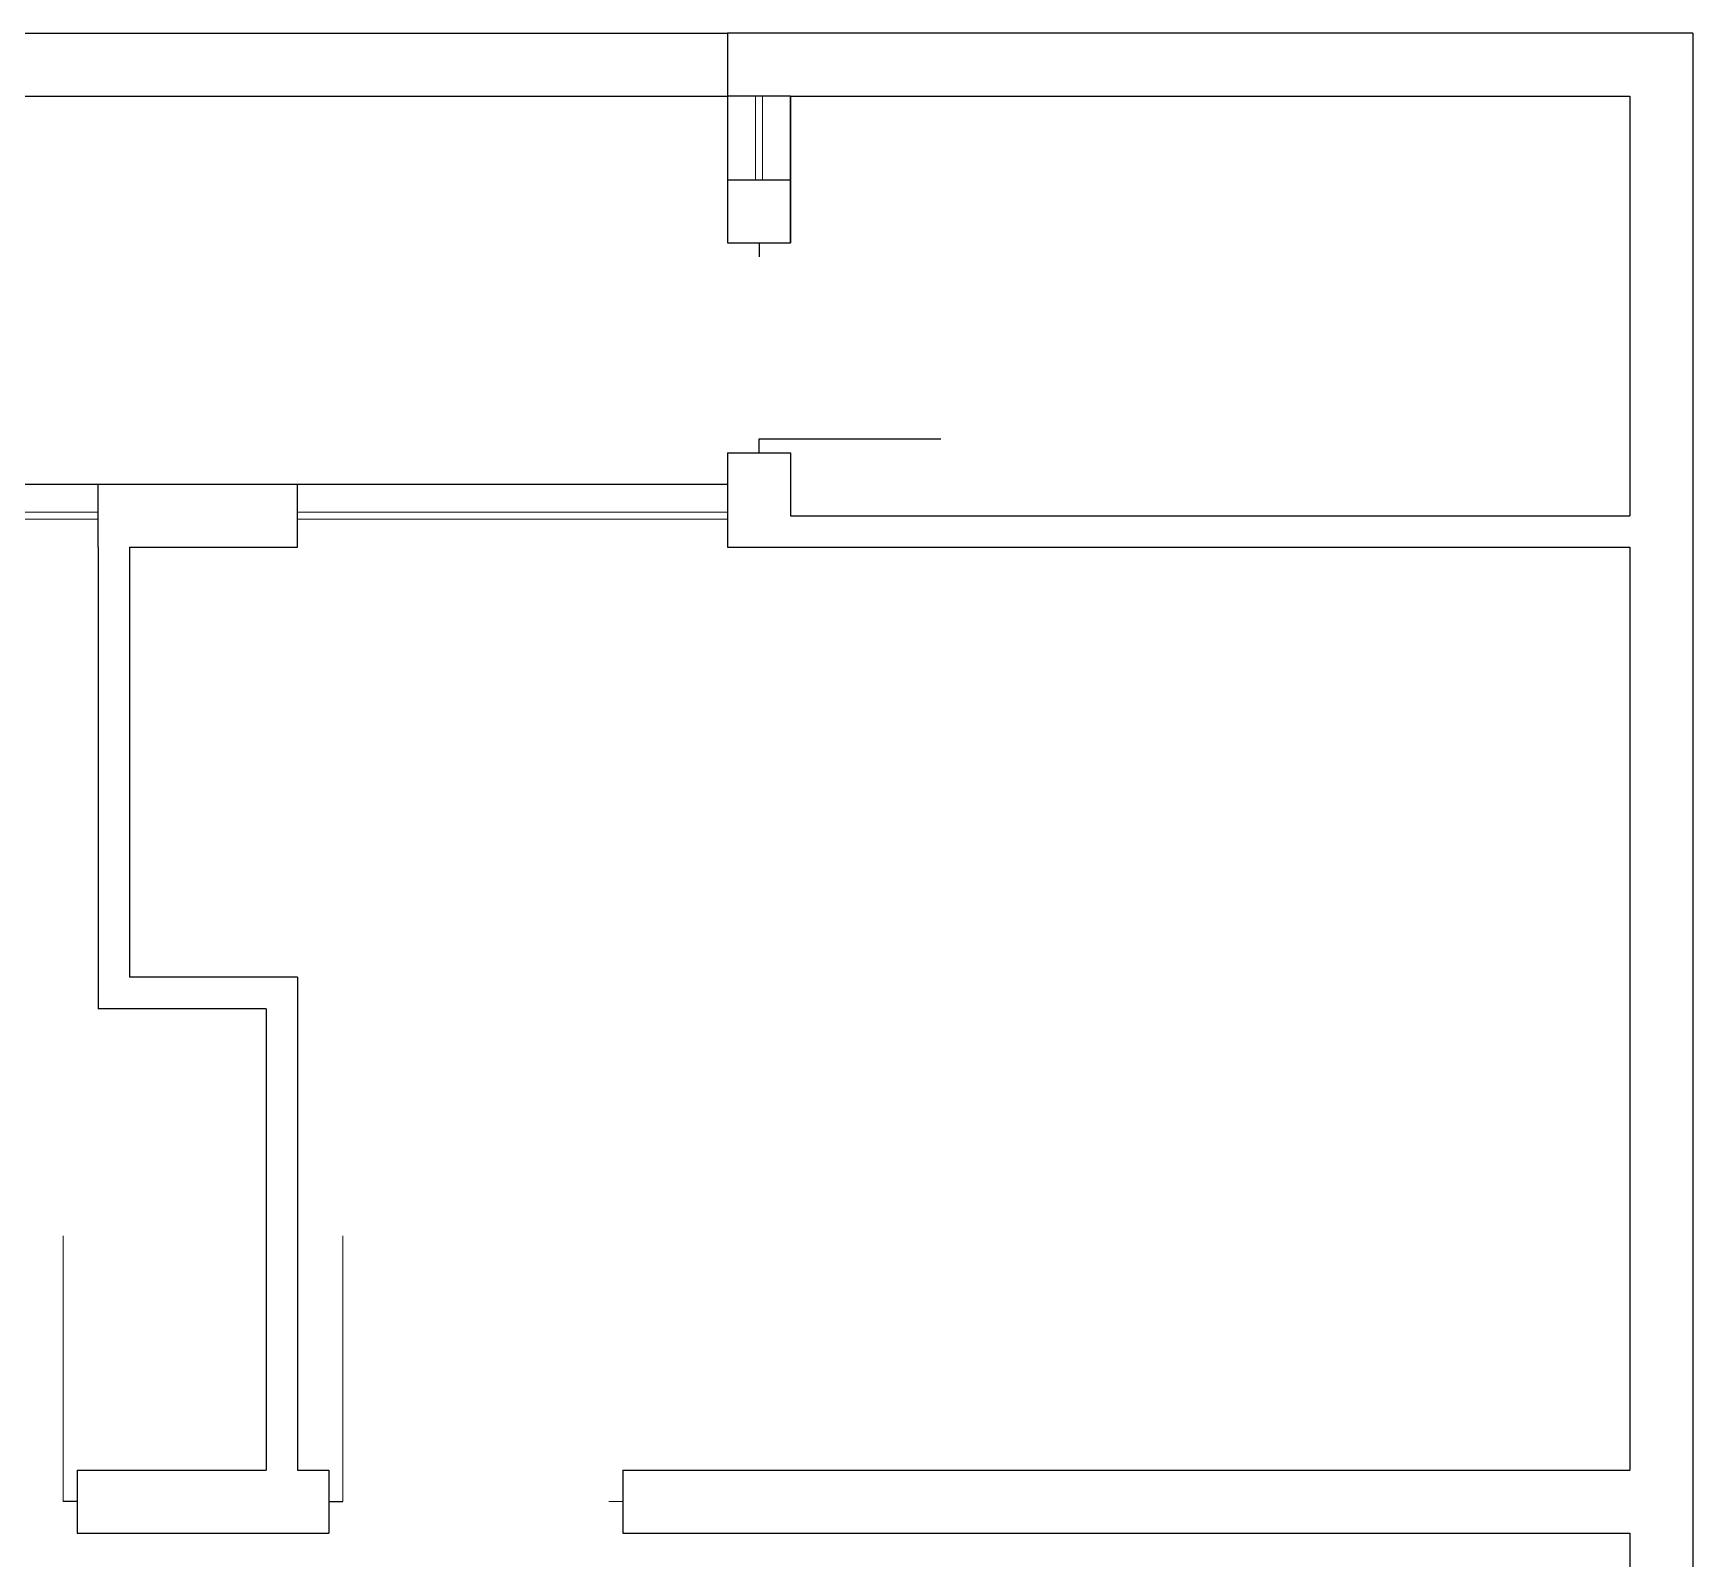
# Model space of a CAD drawing. Header units: inches. Extents: x 31 to 460, y 5 to 681.
# Drawn here: x 223 to 460.3, y 463.1 to 681.3 of the extents above; entities that cross this region are included whole.
import ezdxf

# ---------------------------------------------------------------- set-up
doc = ezdxf.new("R2010")
doc.units = ezdxf.units.IN
doc.header["$MEASUREMENT"] = 0
doc.layers.add('doors', color=42, linetype='Continuous', lineweight=18)
doc.layers.add('windows', color=140, linetype='Continuous', lineweight=18)
doc.layers.add('line', color=7, linetype='Continuous')

msp = doc.modelspace()

# ---------------------------------------------------------------- linework, layer by layer
at = {"color": 8}
for p, q in [((169.29, 681.31), (322.29, 681.31)), ((169.29, 672.31), (322.29, 672.31))]:
    msp.add_line(p, q, dxfattribs=at)
at = {"layer": 'doors'}
for p, q in [((227.29, 471.31), (227.29, 509.31)), ((267.29, 471.31), (267.29, 509.31)), ((307.29, 471.31), (305.29, 471.31))]:
    msp.add_line(p, q, dxfattribs=at)
at = {"layer": 'line', "color": 0}
for p, q in [((322.29, 681.31), (322.29, 651.31)), ((460.29, 681.31), (322.29, 681.31)), ((460.29, 681.31), (460.29, 37.81)), ((331.29, 672.31), (451.29, 672.31)), ((331.29, 672.31), (331.29, 651.31)), ((451.29, 672.31), (451.29, 612.31)), ((322.29, 651.31), (331.29, 651.31)), ((322.29, 621.31), (331.29, 621.31)), ((322.29, 621.31), (322.29, 616.81)), ((331.29, 621.31), (331.29, 612.31)), ((169.29, 616.81), (322.29, 616.81)), ((331.29, 612.31), (451.29, 612.31)), ((232.29, 607.81), (232.29, 607.81)), ((236.79, 607.81), (260.79, 607.81)), ((322.29, 607.81), (451.29, 607.81)), ((451.29, 607.81), (451.29, 475.81)), ((229.29, 475.81), (256.29, 475.81)), ((260.79, 475.81), (265.29, 475.81)), ((307.29, 475.81), (451.29, 475.81)), ((229.29, 466.81), (265.29, 466.81)), ((307.29, 466.81), (451.29, 466.81)), ((451.29, 466.81), (451.29, 322.81))]:
    msp.add_line(p, q, dxfattribs=at)
at = {"layer": 'line'}
for p, q in [((331.29, 672.31), (322.29, 672.31)), ((331.29, 651.31), (331.29, 672.31)), ((331.29, 660.31), (322.29, 660.31)), ((326.79, 651.31), (326.79, 649.31)), ((326.79, 621.31), (326.79, 623.31)), ((326.79, 623.31), (352.79, 623.31)), ((232.29, 607.81), (232.29, 616.81)), ((260.79, 607.81), (260.79, 616.81)), ((322.29, 616.81), (322.29, 607.81)), ((232.29, 607.81), (232.29, 541.81)), ((236.79, 607.81), (236.79, 546.31)), ((260.79, 546.31), (236.79, 546.31)), ((260.79, 546.31), (260.79, 475.81)), ((256.29, 541.81), (232.29, 541.81)), ((256.29, 541.81), (256.29, 475.81)), ((229.29, 475.81), (229.29, 466.81)), ((265.29, 475.81), (265.29, 466.81)), ((307.29, 475.81), (307.29, 466.81)), ((229.29, 471.31), (227.29, 471.31)), ((265.29, 471.31), (267.29, 471.31))]:
    msp.add_line(p, q, dxfattribs=at)
at = {"layer": 'windows'}
for p, q in [((326.29, 672.31), (326.29, 660.31)), ((327.29, 672.31), (327.29, 660.31)), ((169.29, 612.81), (232.29, 612.81)), ((260.79, 612.81), (322.29, 612.81)), ((169.29, 611.81), (232.29, 611.81)), ((260.79, 611.81), (322.29, 611.81))]:
    msp.add_line(p, q, dxfattribs=at)

doc.saveas('drawing.dxf')
